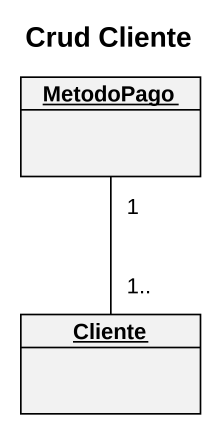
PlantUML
@startuml
title Crud Cliente
hide circle
hide empty members
object MetodoPago
object Cliente
Cliente "1.." -up- "1" MetodoPago
@enduml
